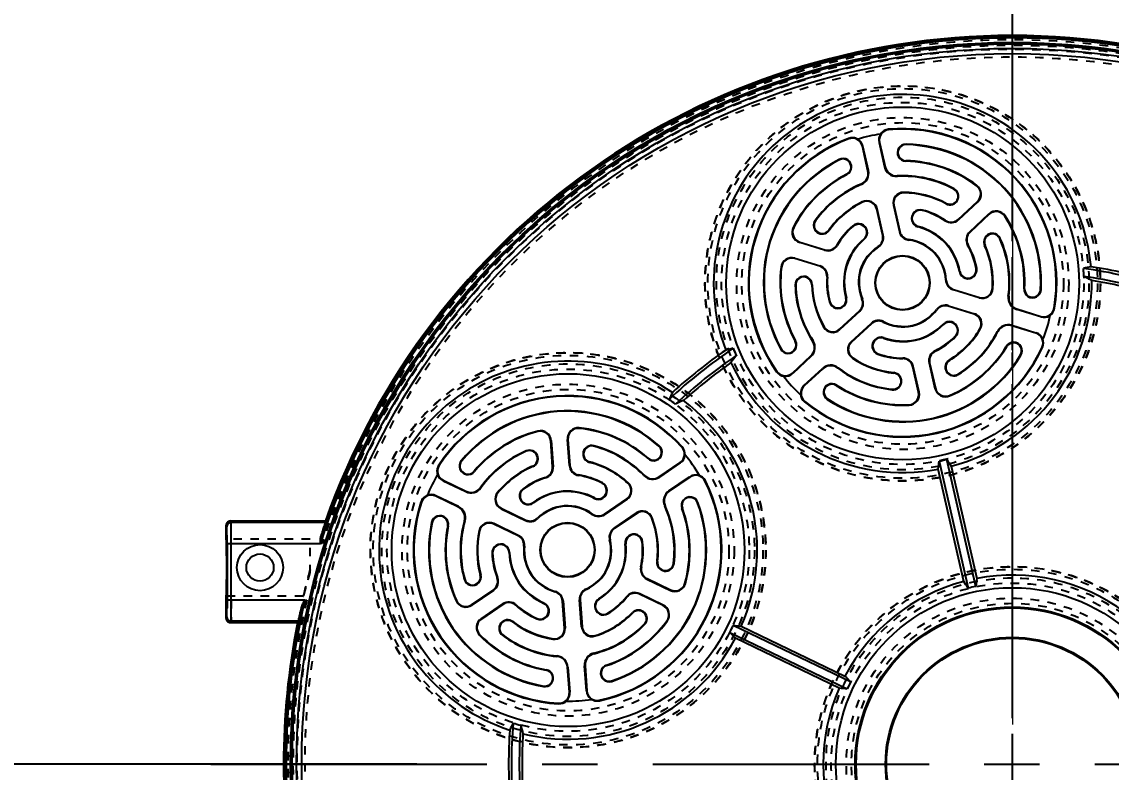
# Model space of a CAD drawing. Header units: millimetres. Extents: x -2414 to 10498, y -2238 to 649.
# Drawn here: x -308.6 to -99.7, y -953.2 to -809.3 of the extents above; entities that cross this region are included whole.
import ezdxf

# ---------------------------------------------------------------- set-up
doc = ezdxf.new("R2010")
doc.units = ezdxf.units.MM
doc.header["$LTSCALE"] = 16.335
doc.header["$PDMODE"] = 3
doc.header["$PDSIZE"] = 0.3125
doc.linetypes.add('CENTER', pattern=[0.6, 0.375, -0.075, 0.075, -0.075])
doc.linetypes.add('HIDDEN', pattern=[0.2, 0.1, -0.1])
doc.layers.get('0').update_dxf_attribs({"linetype": 'CONTINUOUS'})
doc.layers.get('Defpoints').update_dxf_attribs({"linetype": 'CONTINUOUS'})
doc.layers.add('DEFAULT_2', color=8, linetype='HIDDEN')
doc.layers.add('moldbase', color=7, linetype='CONTINUOUS', lineweight=20)
doc.styles.get("Standard").update_dxf_attribs({"font": 'txt', "width": 0.8})
doc.dimstyles.new('01', dxfattribs={"dimtxt": 5, "dimasz": 5, "dimexe": 0, "dimexo": 0, "dimgap": 0, "dimtad": 0, "dimzin": 0, "dimdsep": 46, "dimtxsty": 'Standard', "dimcen": 0, "dimclrd": 4, "dimclre": 4, "dimclrt": 6, "dimazin": 0, "dimtfac": 1, "dimtofl": 0, "dimtmove": 0, "dimatfit": 3, "dimfxl": 0, "dimtolj": 1, "dimtzin": 0, "dimarcsym": 0})

# ---------------------------------------------------------------- blocks, each defined once
blk = doc.blocks.new('*D91')
at = {"color": 4, "linetype": 'ByBlock', "lineweight": -2, "transparency": 16777216}
for p, q in [((-263.64, -756.63), (-347.32, -756.63)), ((-347.32, -761.63), (-347.32, -848.79)), ((-347.32, -1181.63), (-347.32, -866.79)), ((-263.64, -1186.63), (-347.32, -1186.63))]:
    blk.add_line(p, q, dxfattribs=at)
at = {"color": 4, "linetype": 'ByBlock', "transparency": 16777216}
for points in [[(-348.15, -761.63), (-346.49, -761.63), (-347.32, -756.63)], [(-348.15, -1181.63), (-346.49, -1181.63), (-347.32, -1186.63)]]:
    blk.add_solid(points, dxfattribs=at)
at = {"layer": 'Defpoints', "color": 0, "linetype": 'ByBlock', "transparency": 16777216}
for p in [(-263.64, -756.63), (-347.32, -1186.63), (-263.64, -1186.63)]:
    blk.add_point(p, dxfattribs=at)
at = {"color": 6, "linetype": 'ByBlock', "transparency": 16777216, "insert": (-347.32, -857.79), "char_height": 5, "attachment_point": 5, "rotation": 90}
blk.add_mtext('\\A1;430.00', dxfattribs=at)
blk = doc.blocks.new('*D180')
at = {"color": 4, "linetype": 'ByBlock', "lineweight": -2, "transparency": 16777216}
for p, q in [((-324.54, -946.63), (-324.54, -941.63)), ((-232.81, -951.63), (-324.54, -951.63)), ((-264.48, -971.63), (-324.54, -971.63)), ((-324.54, -976.63), (-324.54, -981.63))]:
    blk.add_line(p, q, dxfattribs=at)
at = {"color": 4, "linetype": 'ByBlock', "transparency": 16777216}
for points in [[(-325.38, -946.63), (-323.71, -946.63), (-324.54, -951.63)], [(-325.38, -976.63), (-323.71, -976.63), (-324.54, -971.63)]]:
    blk.add_solid(points, dxfattribs=at)
at = {"layer": 'Defpoints', "color": 0, "linetype": 'ByBlock', "transparency": 16777216}
for p in [(-232.81, -951.63), (-324.54, -971.63), (-264.48, -971.63)]:
    blk.add_point(p, dxfattribs=at)
at = {"color": 6, "linetype": 'ByBlock', "transparency": 16777216, "insert": (-324.54, -961.68), "char_height": 5, "attachment_point": 5, "rotation": 90}
blk.add_mtext('\\A1;20.00', dxfattribs=at)

msp = doc.modelspace()

# ---------------------------------------------------------------- linework, layer by layer
at = {"color": 1, "linetype": 'CENTER', "ltscale": 2.487909}
msp.add_line((-118.638, -1186.63), (-118.638, -756.63), dxfattribs=at)
at = {"color": 1, "linetype": 'CENTER', "ltscale": 8.648595}
for p, q in [((-118.638, -1105.349), (-118.638, -797.91)), ((-272.358, -951.63), (35.081, -951.63))]:
    msp.add_line(p, q, dxfattribs=at)
at = {"color": 7, "linetype": 'Continuous'}
for p, q in [((-142.38, -829.882), (-142.371, -829.974)), ((-150.042, -831.63), (-150.01, -831.716)), ((-147.395, -833.126), (-147.308, -833.106)), ((-146.323, -837.827), (-147.395, -833.126)), ((-146.236, -837.808), (-147.308, -833.106)), ((-144.203, -832.398), (-144.116, -832.378)), ((-144.203, -832.398), (-143.131, -837.099)), ((-144.116, -832.378), (-143.044, -837.079)), ((-139.017, -832.823), (-139.015, -832.734)), ((-151.797, -835.739), (-151.838, -835.659)), ((-143.044, -837.079), (-143.131, -837.099)), ((-139.087, -835.905), (-139.089, -835.995)), ((-150.397, -838.485), (-150.356, -838.565)), ((-146.236, -837.808), (-146.323, -837.827)), ((-140.735, -838.907), (-140.74, -838.818)), ((-147.611, -840.475), (-147.645, -840.393)), ((-129.839, -841.353), (-129.796, -841.274)), ((-125.431, -840.655), (-125.485, -840.726)), ((-120.191, -841.234), (-120.125, -841.173)), ((-147.407, -843.788), (-147.368, -843.868)), ((-139.482, -841.98), (-139.482, -842.07)), ((-129.004, -847.149), (-125.332, -843.743)), ((-125.271, -843.809), (-128.943, -847.215)), ((-125.332, -843.743), (-125.271, -843.809)), ((-144.649, -845.164), (-144.562, -845.144)), ((-143.493, -850.234), (-144.649, -845.164)), ((-143.406, -850.214), (-144.562, -845.144)), ((-141.457, -844.436), (-141.37, -844.416)), ((-141.457, -844.436), (-140.301, -849.506)), ((-141.37, -844.416), (-140.214, -849.486)), ((-135.885, -845.443), (-135.862, -845.357)), ((-131.314, -844.082), (-131.356, -844.161)), ((-156.368, -847.405), (-156.441, -847.352)), ((-131.535, -847.418), (-131.485, -847.344)), ((-128.943, -847.215), (-129.004, -847.149)), ((-126.812, -849.513), (-123.14, -846.107)), ((-123.079, -846.172), (-126.751, -849.578)), ((-123.14, -846.107), (-123.079, -846.172)), ((-120.007, -846.503), (-120.082, -846.551)), ((-160.643, -848.687), (-160.563, -848.728)), ((-153.856, -849.224), (-153.783, -849.277)), ((-149.147, -848.468), (-149.205, -848.4)), ((-143.406, -850.214), (-143.493, -850.234)), ((-140.214, -849.486), (-140.301, -849.506)), ((-136.703, -848.509), (-136.726, -848.595)), ((-126.751, -849.578), (-126.812, -849.513)), ((-165.113, -851.481), (-165.199, -851.455)), ((-159.419, -851.598), (-159.393, -851.513)), ((-154.633, -853.075), (-159.419, -851.598)), ((-159.393, -851.513), (-154.607, -852.99)), ((-152.21, -852.134), (-152.287, -852.089)), ((-147.08, -850.876), (-147.022, -850.944)), ((-144.299, -852.424), (-144.348, -852.349)), ((-138.538, -851.11), (-138.526, -851.021)), ((-131.414, -851.646), (-131.481, -851.706)), ((-127.208, -852.082), (-127.13, -852.038)), ((-123.865, -852.112), (-123.947, -852.148)), ((-121.033, -850.845), (-120.951, -850.809)), ((-154.607, -852.99), (-154.633, -853.075)), ((-133.551, -853.627), (-133.485, -853.566)), ((-162.995, -856.309), (-162.906, -856.32)), ((-160.37, -854.679), (-160.343, -854.593)), ((-155.584, -856.156), (-160.37, -854.679)), ((-160.343, -854.593), (-155.558, -856.07)), ((-155.558, -856.07), (-155.584, -856.156)), ((-150.485, -855.995), (-150.4, -856.022)), ((-154.086, -858.213), (-154.175, -858.207)), ((-147.7, -856.855), (-147.786, -856.828)), ((-128.683, -857.154), (-128.771, -857.17)), ((-125.565, -856.568), (-125.477, -856.551)), ((-160.186, -859.777), (-160.276, -859.779)), ((-157.085, -859.689), (-156.996, -859.687)), ((-131.415, -858.789), (-131.325, -858.784)), ((-129.948, -860.667), (-129.921, -860.581)), ((-124.979, -862.2), (-129.948, -860.667)), ((-129.921, -860.581), (-124.953, -862.115)), ((-122.382, -860.414), (-122.471, -860.408)), ((-116.294, -860.477), (-116.384, -860.472)), ((-113.216, -860.637), (-113.126, -860.642)), ((-150.557, -862.143), (-150.471, -862.12)), ((-147.387, -862.432), (-147.47, -862.466)), ((-124.953, -862.115), (-124.979, -862.2)), ((-119.411, -861.895), (-119.322, -861.906)), ((-153.621, -862.968), (-153.708, -862.991)), ((-151.768, -868.231), (-147.955, -864.695)), ((-147.895, -864.761), (-151.707, -868.297)), ((-147.955, -864.695), (-147.895, -864.761)), ((-133.157, -864.435), (-133.086, -864.489)), ((-130.913, -863.795), (-130.887, -863.71)), ((-125.944, -865.329), (-130.913, -863.795)), ((-130.887, -863.71), (-125.918, -865.243)), ((-117.788, -864.419), (-117.762, -864.334)), ((-113.181, -865.841), (-117.788, -864.419)), ((-117.762, -864.334), (-113.154, -865.756)), ((-110.536, -864.211), (-110.626, -864.196)), ((-143.369, -866.764), (-143.409, -866.844)), ((-125.918, -865.243), (-125.944, -865.329)), ((-113.154, -865.756), (-113.181, -865.841)), ((-154.822, -867.814), (-154.744, -867.77)), ((-151.707, -868.297), (-151.768, -868.231)), ((-149.541, -870.632), (-145.729, -867.095)), ((-145.668, -867.161), (-149.48, -870.697)), ((-145.729, -867.095), (-145.668, -867.161)), ((-137.831, -867.495), (-137.811, -867.582)), ((-131.822, -867.324), (-131.885, -867.261)), ((-124.779, -868.182), (-124.856, -868.137)), ((-121.491, -868.633), (-121.411, -868.674)), ((-118.754, -867.548), (-118.727, -867.462)), ((-114.146, -868.969), (-118.754, -867.548)), ((-118.727, -867.462), (-114.12, -868.884)), ((-114.12, -868.884), (-114.146, -868.969)), ((-160.28, -870.51), (-160.201, -870.467)), ((-156.856, -870.436), (-156.931, -870.485)), ((-149.48, -870.697), (-149.541, -870.632)), ((-143.319, -869.947), (-143.289, -869.862)), ((-137.183, -870.336), (-137.202, -870.248)), ((-129.576, -869.566), (-129.513, -869.629)), ((-162.984, -871.99), (-163.063, -872.033)), ((-144.37, -872.94), (-144.4, -873.025)), ((-133.462, -872.345), (-133.422, -872.426)), ((-119.715, -871.561), (-119.791, -871.514)), ((-117.081, -873.163), (-117.005, -873.21)), ((-112.854, -871.721), (-112.936, -871.682)), ((-160.82, -876.629), (-157.285, -873.349)), ((-157.224, -873.415), (-160.759, -876.694)), ((-157.285, -873.349), (-157.224, -873.415)), ((-149.293, -873.774), (-149.243, -873.7)), ((-139.664, -873.76), (-139.664, -873.85)), ((-134.582, -874.691), (-134.494, -874.671)), ((-134.582, -874.691), (-133.468, -879.574)), ((-134.494, -874.671), (-133.38, -879.554)), ((-130.683, -874.205), (-130.73, -874.128)), ((-163.849, -876.373), (-163.774, -876.32)), ((-160.759, -876.694), (-160.82, -876.629)), ((-158.594, -879.029), (-155.058, -875.75)), ((-154.997, -875.815), (-158.533, -879.095)), ((-155.058, -875.75), (-154.997, -875.815)), ((-152.06, -875.606), (-152.115, -875.678)), ((-141.361, -876.64), (-141.352, -876.551)), ((-137.725, -875.408), (-137.637, -875.388)), ((-136.611, -880.291), (-137.725, -875.408)), ((-136.523, -880.271), (-137.637, -875.388)), ((-129.057, -876.847), (-129.01, -876.923)), ((-158.533, -879.095), (-158.594, -879.029)), ((-152.391, -879.015), (-152.342, -878.94)), ((-154.069, -881.6), (-154.118, -881.676)), ((-141.68, -879.726), (-141.69, -879.815)), ((-136.523, -880.271), (-136.611, -880.291)), ((-133.38, -879.554), (-133.468, -879.574)), ((-130.656, -881.013), (-130.691, -880.93)), ((-158.504, -882.134), (-158.446, -882.064)), ((-138.433, -882.787), (-138.437, -882.697)), ((-205.919, -884.015), (-205.926, -883.926)), ((-133.778, -885.262), (-133.758, -885.349)), ((-209.639, -887.751), (-209.616, -887.838)), ((-201.685, -887.156), (-201.694, -887.245)), ((-207.162, -889.599), (-207.073, -889.592)), ((-206.789, -894.594), (-207.162, -889.599)), ((-207.073, -889.592), (-206.699, -894.587)), ((-203.948, -889.358), (-203.858, -889.352)), ((-203.574, -894.353), (-203.948, -889.358)), ((-203.858, -889.352), (-203.485, -894.346)), ((-211.841, -891.632), (-211.876, -891.55)), ((-198.929, -890.666), (-198.907, -890.579)), ((-186.4, -890.659), (-186.34, -890.592)), ((-181.935, -890.792), (-182.003, -890.853)), ((-224.232, -893.49), (-224.301, -893.433)), ((-199.705, -893.67), (-199.727, -893.757)), ((-188.445, -892.966), (-188.504, -893.033)), ((-186.344, -896.518), (-182.359, -893.802)), ((-182.309, -893.876), (-186.293, -896.592)), ((-182.359, -893.802), (-182.309, -893.876)), ((-132.664, -893.522), (-127.107, -917.886)), ((-125.641, -917.551), (-131.198, -893.188)), ((-228.628, -894.286), (-228.551, -894.337)), ((-221.866, -895.467), (-221.798, -895.524)), ((-210.627, -894.487), (-210.592, -894.57)), ((-206.699, -894.587), (-206.789, -894.594)), ((-203.485, -894.346), (-203.574, -894.353)), ((-201.813, -896.265), (-201.799, -896.177)), ((-189.279, -896.287), (-189.215, -896.224)), ((-127.952, -916.585), (-132.862, -895.061)), ((-130.353, -894.489), (-125.444, -916.013)), ((-227.798, -897.28), (-227.759, -897.2)), ((-227.798, -897.28), (-223.454, -899.373)), ((-227.759, -897.2), (-223.415, -899.292)), ((-208.156, -896.74), (-208.183, -896.654)), ((-197.281, -897.777), (-197.239, -897.698)), ((-192.289, -897.686), (-192.349, -897.752)), ((-186.293, -896.592), (-186.344, -896.518)), ((-184.5, -899.223), (-180.515, -896.507)), ((-180.465, -896.581), (-184.449, -899.297)), ((-180.515, -896.507), (-180.465, -896.581)), ((-177.509, -897.286), (-177.59, -897.327)), ((-229.219, -900.23), (-229.18, -900.149)), ((-224.875, -902.322), (-229.219, -900.23)), ((-224.836, -902.242), (-229.18, -900.149)), ((-223.415, -899.292), (-223.454, -899.373)), ((-220.547, -898.627), (-220.62, -898.575)), ((-217.363, -899.563), (-217.293, -899.619)), ((-212.412, -898.909), (-212.466, -898.837)), ((-204.776, -899.281), (-204.77, -899.371)), ((-184.449, -899.297), (-184.5, -899.223)), ((-232.039, -901.366), (-231.951, -901.395)), ((-224.836, -902.242), (-224.875, -902.322)), ((-210.526, -901.46), (-210.473, -901.532)), ((-204.559, -902.187), (-204.566, -902.098)), ((-198.767, -900.58), (-198.809, -900.66)), ((-196.859, -903.685), (-192.562, -900.756)), ((-192.512, -900.83), (-196.808, -903.759)), ((-192.562, -900.756), (-192.512, -900.83)), ((-185.307, -902.114), (-185.226, -902.077)), ((-179.016, -901.491), (-178.932, -901.46)), ((-216.674, -902.639), (-216.635, -902.558)), ((-216.674, -902.639), (-211.989, -904.895)), ((-216.635, -902.558), (-211.95, -904.815)), ((-209.636, -904.517), (-209.699, -904.452)), ((-199.191, -903.735), (-199.14, -903.662)), ((-196.808, -903.759), (-196.859, -903.685)), ((-195.015, -906.39), (-190.718, -903.462)), ((-190.668, -903.536), (-194.964, -906.464)), ((-190.718, -903.462), (-190.668, -903.536)), ((-187.71, -904.403), (-187.793, -904.435)), ((-181.911, -902.551), (-181.995, -902.582)), ((-269.282, -906.121), (-269.388, -905.803)), ((-269.388, -908.465), (-269.388, -905.803)), ((-268.585, -904.998), (-250.374, -904.998)), ((-268.585, -904.998), (-268.478, -905.318)), ((-250.374, -905.318), (-268.478, -905.318)), ((-250.374, -904.998), (-250.374, -905.318)), ((-229.921, -905.3), (-230.009, -905.282)), ((-226.901, -905.918), (-226.813, -905.936)), ((-223.607, -904.98), (-223.693, -904.956)), ((-218.095, -905.588), (-218.056, -905.508)), ((-213.41, -907.845), (-218.095, -905.588)), ((-213.371, -907.764), (-218.056, -905.508)), ((-211.95, -904.815), (-211.989, -904.895)), ((-194.964, -906.464), (-195.015, -906.39)), ((-220.891, -906.887), (-220.803, -906.906)), ((-213.371, -907.764), (-213.41, -907.845)), ((-195.863, -908.618), (-195.777, -908.596)), ((-269.229, -909.332), (-269.229, -920.16)), ((-269.229, -909.333), (-251.336, -909.333)), ((-268.425, -920.16), (-268.425, -909.333)), ((-212.201, -909.84), (-212.29, -909.832)), ((-192.772, -909.375), (-192.861, -909.385)), ((-189.619, -909.017), (-189.53, -909.007)), ((-218.316, -911.165), (-218.405, -911.168)), ((-215.145, -911.05), (-215.055, -911.047)), ((-186.682, -912.775), (-186.771, -912.764)), ((-196.385, -914.179), (-196.304, -914.218)), ((-189.868, -913.788), (-189.781, -913.807)), ((-183.603, -913.151), (-183.514, -913.161)), ((-223.65, -916.148), (-223.736, -916.172)), ((-220.661, -915.318), (-220.574, -915.294)), ((-217.359, -915.845), (-217.443, -915.877)), ((-213.265, -916.903), (-213.191, -916.854)), ((-210.857, -915.262), (-210.931, -915.313)), ((-193.76, -915.444), (-193.84, -915.405)), ((-188.732, -916.126), (-188.694, -916.045)), ((-188.732, -916.126), (-184.22, -918.3)), ((-188.694, -916.045), (-184.181, -918.219)), ((-181.343, -916.998), (-181.429, -916.974)), ((-222.323, -921.073), (-218.185, -918.253)), ((-218.135, -918.326), (-222.273, -921.147)), ((-218.185, -918.253), (-218.135, -918.326)), ((-206.301, -918.495), (-206.326, -918.581)), ((-200.409, -918.054), (-200.372, -918.135)), ((-190.131, -919.03), (-190.093, -918.95)), ((-185.619, -921.204), (-190.131, -919.03)), ((-185.58, -921.123), (-190.093, -918.95)), ((-184.181, -918.219), (-184.22, -918.3)), ((-269.388, -923.69), (-269.388, -919.419)), ((-254.312, -920.16), (-269.229, -920.16)), ((-225.312, -920.289), (-225.23, -920.252)), ((-222.273, -921.147), (-222.323, -921.073)), ((-220.508, -923.737), (-216.369, -920.916)), ((-216.319, -920.99), (-220.457, -923.811)), ((-216.369, -920.916), (-216.319, -920.99)), ((-213.776, -921.102), (-213.837, -921.168)), ((-208.503, -920.793), (-208.468, -920.711)), ((-204.886, -920.35), (-204.797, -920.343)), ((-204.498, -925.535), (-204.886, -920.35)), ((-204.797, -920.343), (-204.409, -925.529)), ((-201.621, -920.106), (-201.532, -920.099)), ((-201.233, -925.291), (-201.621, -920.106)), ((-201.532, -920.099), (-201.144, -925.284)), ((-197.889, -919.999), (-197.937, -919.923)), ((-192.629, -919.519), (-192.559, -919.575)), ((-185.58, -921.123), (-185.619, -921.204)), ((-269.388, -923.69), (-269.282, -923.371)), ((-196.204, -922.687), (-196.157, -922.763)), ((-191.435, -922.642), (-191.499, -922.579)), ((-179.967, -922.088), (-179.886, -922.126)), ((-268.478, -924.174), (-268.585, -924.495)), ((-268.585, -924.495), (-255.724, -924.495)), ((-268.478, -924.174), (-255.551, -924.174)), ((-220.457, -923.811), (-220.508, -923.737)), ((-214.492, -924.367), (-214.438, -924.296)), ((-209.769, -923.703), (-209.805, -923.785)), ((-201.144, -925.284), (-201.233, -925.291)), ((-189.222, -924.815), (-189.158, -924.878)), ((-184.804, -924.184), (-184.877, -924.132)), ((-149.648, -935.858), (-172.162, -925.013)), ((-170.618, -925.163), (-150.728, -934.744)), ((-225.915, -925.526), (-225.989, -925.577)), ((-220.82, -926.88), (-220.756, -926.817)), ((-216.357, -926.846), (-216.411, -926.918)), ((-204.409, -925.529), (-204.498, -925.535)), ((-198.622, -927.056), (-198.649, -926.971)), ((-172.814, -926.368), (-150.301, -937.212)), ((-151.844, -937.062), (-171.734, -927.481)), ((-206.728, -927.663), (-206.714, -927.575)), ((-205.947, -930.889), (-205.955, -930.978)), ((-198.914, -930.362), (-198.893, -930.449)), ((-208.024, -933.611), (-208.008, -933.523)), ((-203.936, -933.04), (-203.847, -933.033)), ((-203.577, -937.848), (-203.936, -933.04)), ((-203.847, -933.033), (-203.487, -937.842)), ((-200.672, -932.795), (-200.582, -932.789)), ((-200.312, -937.604), (-200.672, -932.795)), ((-200.582, -932.789), (-200.222, -937.597)), ((-196.456, -932.746), (-196.484, -932.661)), ((-195.481, -935.67), (-195.452, -935.755)), ((-208.553, -936.648), (-208.568, -936.736)), ((-203.487, -937.842), (-203.577, -937.848)), ((-200.222, -937.597), (-200.312, -937.604)), ((-205.665, -940.057), (-205.66, -939.966)), ((-197.828, -939.47), (-197.847, -939.381))]:
    msp.add_line(p, q, dxfattribs=at)
for centre, radius in [((-118.638, -951.63), 138.414), ((-118.638, -951.63), 138.114), ((-118.638, -951.63), 137.266), ((-118.638, -951.63), 136.266), ((-139.667, -859.444), 33.834), ((-139.694, -859.325), 5.242), ((-139.694, -859.325), 5.152), ((-203.824, -910.596), 33.834), ((-203.934, -910.543), 5.242), ((-203.934, -910.543), 5.152), ((-262.906, -913.942), 4.422), ((-262.906, -913.942), 2.613), ((-118.638, -951.63), 33.834), ((-118.638, -951.63), 30.147), ((-118.638, -951.63), 29.952), ((-118.638, -951.63), 24.318), ((-118.638, -951.63), 24.139)]:
    msp.add_circle(centre, radius, dxfattribs=at)
for centre, radius, start, end in [((-118.638, -951.63), 139.276, 17.67954, 162.32046), ((-118.638, -951.63), 139.577, 18.29371, 161.70629), ((-118.638, -951.63), 139.745, 19.49307, 160.50693), ((-139.667, -859.444), 36.261, 5.09344, 200.60656), ((-139.667, -859.444), 28.96, 98.42528, 107.27472), ((-142.192, -831.939), 2.063, 146.38313, 192.85), ((-142.192, -831.939), 1.973, 95.21208, 192.85), ((-139.694, -859.325), 29.565, 350.48792, 95.21125), ((-139.694, -859.325), 29.473, 350.48792, 95.21208), ((-139.694, -859.325), 29.565, 110.48873, 215.21208), ((-139.694, -859.325), 29.473, 110.48792, 215.21208), ((-149.319, -833.565), 1.973, 12.85, 110.48792), ((-149.319, -833.565), 2.063, 12.85, 59.31687), ((-139.052, -834.364), 1.631, 88.68734, 268.68735), ((-139.052, -834.364), 1.541, 88.68734, 268.68735), ((-139.627, -859.465), 26.649, 43.16777, 88.68734), ((-139.627, -859.465), 26.738, 43.1667, 88.68734), ((-151.097, -837.112), 1.631, 297.01265, 117.01266), ((-151.097, -837.112), 1.541, 297.01265, 117.01266), ((-139.694, -859.48), 26.738, 117.01266, 162.53329), ((-139.694, -859.48), 26.649, 117.01266, 162.53223), ((-140.86, -836.581), 2.329, 192.85, 273.0846), ((-140.86, -836.581), 2.239, 192.85, 273.0846), ((-139.627, -859.465), 23.476, 52.95803, 88.68735), ((-139.627, -859.465), 23.566, 52.95803, 88.68735), ((-139.694, -859.48), 23.566, 117.01265, 152.74197), ((-139.694, -859.48), 23.476, 117.01265, 152.74197), ((-148.506, -838.326), 2.239, 292.6154, 12.85), ((-148.506, -838.326), 2.329, 292.6154, 12.85), ((-139.627, -859.465), 20.678, 61.61122, 93.0846), ((-139.627, -859.465), 20.588, 61.61122, 93.0846), ((-139.694, -859.48), 20.678, 112.6154, 144.08878), ((-139.694, -859.48), 20.588, 112.6154, 144.08878), ((-130.576, -842.718), 1.641, 241.61122, 61.61122), ((-130.576, -842.718), 1.551, 241.61122, 61.61122), ((-126.672, -842.299), 1.97, 312.85001, 52.95803), ((-126.672, -842.299), 2.06, 312.85001, 52.95803), ((-139.828, -859.248), 26.649, 357.01266, 42.53223), ((-139.828, -859.248), 26.738, 357.01266, 42.53329), ((-139.694, -859.48), 17.486, 116.17723, 144.08878), ((-139.694, -859.48), 17.396, 116.17723, 144.08878), ((-146.521, -845.591), 2.009, 12.85, 116.17723), ((-146.521, -845.591), 1.92, 12.85, 116.17723), ((-139.498, -843.989), 2.009, 89.52277, 192.85), ((-139.498, -843.989), 1.92, 89.52277, 192.85), ((-139.627, -859.465), 17.486, 61.61122, 89.52277), ((-139.627, -859.465), 17.396, 61.61122, 89.52277), ((-136.294, -846.976), 1.676, 75.05538, 255.05539), ((-136.294, -846.976), 1.586, 75.05538, 255.05539), ((-139.627, -859.465), 14.513, 56.10908, 75.05538), ((-139.627, -859.465), 14.602, 56.10908, 75.05538), ((-121.739, -847.617), 2.06, 32.74197, 132.84999), ((-121.739, -847.617), 1.97, 32.74197, 132.84999), ((-155.112, -848.315), 1.641, 144.08878, 324.08878), ((-155.112, -848.315), 1.551, 144.08878, 324.08878), ((-148.113, -849.672), 1.676, 310.64461, 130.64462), ((-148.113, -849.672), 1.586, 310.64461, 130.64462), ((-130.367, -845.68), 2.094, 236.10908, 312.85001), ((-130.367, -845.68), 2.004, 236.10908, 312.85001), ((-139.828, -859.248), 23.476, 357.01265, 32.74197), ((-139.828, -859.248), 23.566, 357.01265, 32.74197), ((-158.812, -849.63), 2.06, 152.74197, 252.84999), ((-158.812, -849.63), 1.97, 152.74197, 252.84999), ((-139.694, -859.48), 14.602, 130.64462, 149.59092), ((-139.694, -859.48), 14.513, 130.64462, 149.59092), ((-145.438, -850.678), 1.995, 303.12843, 12.85), ((-145.438, -850.678), 2.085, 303.12843, 12.85), ((-138.268, -849.042), 2.085, 192.85, 262.57157), ((-138.268, -849.042), 1.995, 192.85, 262.57157), ((-139.627, -859.465), 11.25, 43.60269, 75.05539), ((-139.627, -859.465), 11.34, 43.59675, 75.05539), ((-125.387, -851.048), 2.094, 132.84999, 209.59092), ((-125.387, -851.048), 2.004, 132.84999, 209.59092), ((-122.449, -851.478), 1.641, 24.08878, 204.08841), ((-122.449, -851.478), 1.551, 24.08878, 204.08878), ((-139.607, -859.198), 26.738, 163.1667, 208.68734), ((-139.607, -859.198), 26.649, 163.16777, 208.68734), ((-154.016, -851.074), 2.094, 252.84999, 329.59092), ((-154.016, -851.074), 2.004, 252.84999, 329.59092), ((-139.694, -859.48), 11.34, 130.64461, 162.10325), ((-139.694, -859.48), 11.25, 130.64461, 162.09731), ((-139.694, -859.48), 8.516, 123.12843, 161.85557), ((-139.627, -859.465), 8.426, 43.855, 82.57157), ((-139.627, -859.465), 8.516, 43.84443, 82.57157), ((-139.828, -859.248), 11.25, 10.64461, 42.09731), ((-139.828, -859.248), 11.34, 10.64461, 42.10325), ((-139.828, -859.248), 14.513, 10.64462, 29.59092), ((-139.828, -859.248), 14.602, 10.64462, 29.59092), ((-139.828, -859.248), 17.396, 356.17723, 24.08881), ((-139.828, -859.248), 17.486, 356.17723, 24.08878), ((-139.828, -859.248), 20.588, 352.6154, 24.08878), ((-139.828, -859.248), 20.678, 352.6154, 24.08878), ((-139.694, -859.48), 8.426, 123.12843, 161.845), ((-139.828, -859.248), 8.426, 3.12843, 41.845), ((-139.828, -859.248), 8.516, 3.12843, 41.85557), ((-139.607, -859.198), 23.566, 172.95803, 208.68735), ((-139.607, -859.198), 23.476, 172.95803, 208.68735), ((-160.951, -856.561), 2.06, 72.85001, 172.95803), ((-160.951, -856.561), 1.97, 72.85001, 172.95803), ((-156.175, -858.071), 2.004, 356.10908, 72.85001), ((-156.175, -858.071), 2.094, 356.10908, 72.85001), ((-139.607, -859.198), 11.34, 163.59675, 195.05539), ((-139.607, -859.198), 11.25, 163.60269, 195.05539), ((-80.218, -964.522), 110.782, 102.15782, 102.92525), ((-118.638, -951.63), 96.59, 73.25743, 81.01257), ((-158.636, -859.733), 1.641, 1.61122, 181.61122), ((-158.636, -859.733), 1.551, 1.61122, 181.61122), ((-139.607, -859.198), 14.602, 176.10908, 195.05538), ((-139.607, -859.198), 14.513, 176.10908, 195.05538), ((-139.607, -859.198), 8.516, 163.84443, 202.57157), ((-139.607, -859.198), 8.426, 163.855, 202.57157), ((-127.124, -856.861), 1.676, 190.64461, 10.64462), ((-127.124, -856.861), 1.586, 190.64461, 10.64462), ((-118.638, -951.63), 96.056, 72.43408, 81.83592), ((-139.667, -859.444), 34.79, 2.24718, 4.77667), ((-118.638, -951.63), 94.552, 72.62242, 81.64758), ((-147.476, -942.111), 94.2, 62.10931, 63.13177), ((-139.607, -859.198), 20.678, 181.61122, 213.0846), ((-139.607, -859.198), 20.588, 181.61122, 213.0846), ((-139.607, -859.198), 17.486, 181.61122, 209.52277), ((-139.607, -859.198), 17.396, 181.61122, 209.52277), ((-129.333, -858.675), 2.085, 183.12843, 252.85), ((-129.333, -858.675), 1.995, 183.12843, 252.85), ((-139.667, -859.444), 36.261, 284.88299, 0.93401), ((-124.386, -860.28), 2.009, 252.85, 356.17723), ((-124.386, -860.28), 1.92, 252.85, 356.17723), ((-114.755, -860.557), 1.631, 177.01265, 357.01266), ((-114.755, -860.557), 1.541, 177.01265, 357.01266), ((-118.638, -951.63), 94.018, 73.59092, 80.67908), ((-152.089, -862.555), 1.676, 195.05538, 15.05539), ((-152.089, -862.555), 1.586, 195.05538, 15.05539), ((-149.312, -863.232), 1.995, 312.85, 22.57157), ((-149.312, -863.232), 2.085, 312.85, 22.57157), ((-117.101, -862.194), 2.329, 172.6154, 252.85), ((-117.101, -862.194), 2.239, 172.6154, 252.85), ((-139.848, -859.313), 8.426, 283.855, 322.57157), ((-139.848, -859.313), 8.516, 283.84443, 322.57157), ((-131.501, -865.702), 2.085, 72.85, 142.57157), ((-131.501, -865.702), 1.995, 72.85, 142.57157), ((-112.57, -863.869), 2.062, 252.85, 350.44513), ((-112.572, -863.87), 1.973, 252.85, 350.48792), ((-144.311, -868.624), 2.085, 63.12843, 132.85), ((-144.311, -868.624), 1.995, 63.12843, 132.85), ((-139.56, -859.248), 8.516, 243.12843, 281.85557), ((-139.56, -859.248), 8.426, 243.12843, 281.845), ((-130.699, -868.445), 1.676, 315.05538, 135.05539), ((-130.699, -868.445), 1.586, 315.05538, 135.05539), ((-126.51, -867.163), 1.92, 329.52277, 72.85), ((-126.51, -867.163), 2.009, 329.52277, 72.85), ((-139.667, -859.444), 28.96, 338.21783, 347.85851), ((-153.073, -866.824), 2.009, 209.52277, 312.85), ((-153.073, -866.824), 1.92, 209.52277, 312.85), ((-139.848, -859.313), 11.25, 283.60269, 315.05539), ((-139.848, -859.313), 11.34, 283.59675, 315.05539), ((-139.848, -859.313), 17.396, 301.61122, 329.52277), ((-139.848, -859.313), 17.486, 301.61122, 329.52277), ((-139.848, -859.313), 20.588, 301.61122, 333.0846), ((-139.848, -859.313), 20.678, 301.61122, 333.0846), ((-119.414, -869.687), 2.329, 72.85, 153.0846), ((-119.414, -869.687), 2.239, 72.85, 153.0846), ((-114.728, -870.855), 1.973, 335.21208, 72.85), ((-114.724, -870.858), 2.06, 335.23653, 72.85), ((-161.632, -871.25), 1.631, 208.68734, 28.68735), ((-161.632, -871.25), 1.541, 208.68734, 28.68735), ((-158.808, -871.708), 2.239, 312.85, 33.0846), ((-158.808, -871.708), 2.329, 312.85, 33.0846), ((-148.175, -872.105), 2.009, 132.85, 236.17723), ((-148.175, -872.105), 1.92, 132.85, 236.17723), ((-143.844, -871.444), 1.676, 70.64461, 250.64462), ((-143.844, -871.444), 1.586, 70.64461, 250.64462), ((-139.56, -859.248), 11.34, 250.64461, 282.10325), ((-139.56, -859.248), 11.25, 250.64461, 282.09731), ((-139.848, -859.313), 14.513, 296.10908, 315.05538), ((-139.848, -859.313), 14.602, 296.10908, 315.05538), ((-118.398, -872.362), 1.631, 328.68734, 148.68735), ((-118.398, -872.362), 1.541, 328.68734, 148.68735), ((-118.638, -951.63), 96.056, 123.86408, 133.26592), ((-118.638, -951.63), 96.59, 124.68743, 132.44257), ((-147.667, -979.908), 110.782, 102.77475, 103.54218), ((-139.667, -859.444), 34.79, 200.92333, 203.45282), ((-139.694, -859.325), 29.564, 230.48792, 335.21208), ((-139.694, -859.325), 29.473, 230.48792, 335.21208), ((-139.56, -859.248), 14.602, 250.64462, 269.59092), ((-139.56, -859.248), 14.513, 250.64462, 269.59092), ((-132.54, -874.226), 2.094, 116.10908, 192.84996), ((-132.54, -874.226), 2.004, 116.10908, 192.84996), ((-139.848, -859.313), 26.649, 283.16777, 328.68734), ((-139.848, -859.313), 26.738, 283.1667, 328.68734), ((-139.848, -859.313), 23.476, 292.95803, 328.68735), ((-139.848, -859.313), 23.566, 292.95803, 328.68735), ((-203.824, -910.596), 36.261, 56.52344, 252.03656), ((-118.638, -951.63), 94.552, 124.05242, 133.07758), ((-118.638, -951.63), 94.018, 125.02092, 132.10908), ((-96.781, -930.547), 94.2, 142.56823, 143.59069), ((-139.667, -859.444), 36.261, 204.76599, 280.81701), ((-153.474, -877.457), 2.329, 52.6154, 132.85), ((-153.474, -877.457), 2.239, 52.6154, 132.85), ((-139.56, -859.248), 17.486, 236.17723, 264.08878), ((-139.56, -859.248), 17.396, 236.17723, 264.08878), ((-139.679, -875.854), 2.094, 12.85005, 89.59092), ((-139.679, -875.854), 2.004, 12.85005, 89.59092), ((-129.87, -875.526), 1.641, 121.61122, 301.61122), ((-129.87, -875.526), 1.551, 121.61122, 301.61122), ((-162.165, -875.182), 2.062, 215.25487, 312.85), ((-162.162, -875.182), 1.973, 215.21208, 312.85), ((-139.667, -859.444), 28.96, 217.84149, 227.48217), ((-139.56, -859.248), 20.678, 232.6154, 264.08878), ((-139.56, -859.248), 20.588, 232.6154, 264.08878), ((-141.521, -878.183), 1.641, 264.08878, 84.08878), ((-141.521, -878.183), 1.551, 264.08878, 84.08878), ((-157.193, -880.545), 2.06, 132.85, 230.46347), ((-157.191, -880.541), 1.973, 132.85, 230.48792), ((-153.23, -880.308), 1.631, 57.01265, 237.01266), ((-153.23, -880.308), 1.541, 57.01265, 237.01266), ((-139.56, -859.248), 23.566, 237.01265, 272.74197), ((-139.56, -859.248), 23.476, 237.01265, 272.74197), ((-203.934, -910.543), 29.565, 41.91792, 146.64125), ((-203.934, -910.543), 29.473, 41.91792, 146.64208), ((-84.604, -929.629), 110.782, 153.58782, 154.35525), ((-139.56, -859.248), 26.649, 237.01266, 282.53223), ((-138.531, -880.729), 1.97, 272.74197, 12.85004), ((-138.531, -880.729), 2.06, 272.74197, 12.85004), ((-131.46, -879.116), 2.06, 192.84996, 292.95803), ((-131.46, -879.116), 1.97, 192.84996, 292.95803), ((-203.824, -910.596), 34.79, 53.67718, 56.20667), ((-144.06, -968.242), 94.2, 113.53931, 114.56177), ((-203.824, -910.596), 36.261, 336.31299, 52.36401), ((-139.56, -859.248), 26.738, 237.01266, 282.53329), ((-203.783, -910.578), 26.738, 94.5967, 140.11734), ((-203.783, -910.578), 26.649, 94.59777, 140.11734), ((-204.078, -910.6), 26.738, 48.44266, 93.96329), ((-204.078, -910.6), 26.649, 48.44266, 93.96223), ((-203.783, -910.578), 23.566, 104.38803, 140.11735), ((-203.783, -910.578), 23.476, 104.38803, 140.11735), ((-209.127, -889.746), 2.06, 4.28001, 104.38803), ((-209.127, -889.746), 1.97, 4.28001, 104.38803), ((-201.894, -889.205), 2.06, 84.17197, 184.27999), ((-201.894, -889.205), 1.97, 84.17197, 184.27999), ((-204.078, -910.6), 23.476, 48.44265, 84.17197), ((-204.078, -910.6), 23.566, 48.44265, 84.17197), ((-203.783, -910.578), 20.678, 113.04122, 144.5146), ((-203.783, -910.578), 20.588, 113.04122, 144.5146), ((-211.234, -893.06), 1.641, 293.04122, 113.04122), ((-211.234, -893.06), 1.551, 293.04122, 113.04122), ((-199.317, -892.168), 1.641, 75.51878, 255.51878), ((-199.317, -892.168), 1.551, 75.51878, 255.51945), ((-204.078, -910.6), 20.588, 44.0454, 75.51878), ((-204.078, -910.6), 20.678, 44.0454, 75.51878), ((-187.422, -891.812), 1.631, 228.44265, 48.44266), ((-187.422, -891.812), 1.541, 228.44265, 48.44266), ((-183.471, -892.171), 1.973, 304.28, 41.91792), ((-183.47, -892.169), 2.062, 304.28, 41.87513), ((-223.049, -894.479), 1.631, 140.11734, 320.11735), ((-223.049, -894.479), 1.541, 140.11734, 320.11735), ((-204.078, -910.6), 17.396, 47.60723, 75.51878), ((-204.078, -910.6), 17.486, 47.60723, 75.51872), ((-203.824, -910.596), 28.96, 29.64783, 39.28851), ((-139.667, -859.444), 34.79, 281.61185, 284.08815), ((-203.824, -910.596), 28.96, 149.85528, 158.70472), ((-226.903, -895.422), 1.973, 146.64208, 244.28), ((-226.903, -895.422), 2.063, 197.81313, 244.28), ((-203.783, -910.578), 17.486, 113.04122, 140.95277), ((-203.783, -910.578), 17.396, 113.04122, 140.95277), ((-208.787, -894.743), 2.004, 287.53908, 4.28001), ((-208.787, -894.743), 2.094, 287.53908, 4.28001), ((-201.486, -894.197), 2.094, 184.27999, 261.02092), ((-201.486, -894.197), 2.004, 184.27999, 261.02092), ((-204.078, -910.6), 14.602, 62.07462, 81.02092), ((-187.605, -894.667), 2.239, 224.0454, 304.28), ((-179.349, -898.211), 2.06, 26.66653, 124.28), ((-203.783, -910.578), 14.602, 107.53908, 126.48538), ((-203.783, -910.578), 14.513, 107.53908, 126.48538), ((-204.078, -910.6), 14.513, 62.07462, 81.02092), ((-198.024, -899.179), 1.676, 242.07461, 62.07462), ((-198.024, -899.179), 1.586, 242.07461, 62.07462), ((-203.934, -910.543), 29.473, 281.91792, 26.64208), ((-203.934, -910.543), 29.564, 281.91792, 26.64208), ((-193.643, -899.17), 1.92, 304.28, 47.60723), ((-193.643, -899.17), 2.009, 304.28, 47.60723), ((-187.605, -894.667), 2.329, 224.0454, 304.28), ((-179.354, -898.212), 1.973, 26.64208, 124.28), ((-230.075, -902.008), 1.973, 64.28, 161.91792), ((-230.075, -902.008), 2.063, 64.28, 110.74687), ((-222.443, -897.275), 2.329, 244.28, 324.5146), ((-222.443, -897.275), 2.239, 244.28, 324.5146), ((-215.802, -900.828), 2.009, 140.95277, 244.28), ((-215.802, -900.828), 1.92, 140.95277, 244.28), ((-211.469, -900.185), 1.676, 126.48538, 306.48539), ((-211.469, -900.185), 1.586, 126.48538, 306.48539), ((-203.783, -910.578), 11.34, 95.02675, 126.48539), ((-203.783, -910.578), 11.25, 95.03269, 126.48539), ((-204.078, -910.6), 11.34, 62.07461, 93.53325), ((-204.078, -910.6), 11.25, 62.07461, 93.52731), ((-183.188, -901.147), 2.329, 124.28, 204.5146), ((-183.188, -901.147), 2.239, 124.28, 204.5146), ((-180.464, -902.021), 1.631, 20.11734, 200.11735), ((-203.934, -910.543), 29.565, 161.91873, 266.64208), ((-203.934, -910.543), 29.473, 161.91792, 266.64208), ((-225.847, -904.34), 2.239, 344.0454, 64.28), ((-225.847, -904.34), 2.329, 344.0454, 64.28), ((-203.783, -910.578), 8.516, 95.27443, 134.00157), ((-203.783, -910.578), 8.426, 95.285, 134.00157), ((-204.078, -910.6), 8.516, 54.55843, 93.28557), ((-204.078, -910.6), 8.426, 54.55843, 93.275), ((-204.039, -910.656), 20.588, 353.04122, 24.5146), ((-204.039, -910.656), 20.678, 353.04122, 24.5146), ((-180.464, -902.021), 1.541, 20.11734, 200.11735), ((-204.039, -910.656), 26.649, 334.59777, 20.11734), ((-204.039, -910.656), 26.738, 334.5967, 20.11734), ((-228.411, -905.609), 1.631, 348.44265, 168.44266), ((-228.411, -905.609), 1.541, 348.44265, 168.44266), ((-211.085, -903.017), 2.085, 244.28, 314.00157), ((-211.085, -903.017), 1.995, 244.28, 314.00157), ((-197.983, -902.037), 2.085, 234.55843, 304.28), ((-197.983, -902.037), 1.995, 234.55843, 304.28), ((-189.586, -905.122), 2.009, 20.95277, 124.28), ((-189.586, -905.122), 1.92, 20.95277, 124.28), ((-204.039, -910.656), 17.396, 353.04122, 20.95277), ((-204.039, -910.656), 17.486, 353.04122, 20.95277), ((-204.039, -910.656), 23.476, 344.38803, 20.11735), ((-204.039, -910.656), 23.566, 344.38803, 20.11735), ((-268.585, -905.801), 0.804, 90.02417, 180.06753), ((-268.478, -906.122), 0.804, 90.02847, 179.92347), ((-203.812, -910.639), 26.738, 168.44266, 213.96329), ((-203.812, -910.639), 26.649, 168.44266, 213.96223), ((-203.812, -910.639), 23.566, 168.44265, 204.17197), ((-203.812, -910.639), 23.476, 168.44265, 204.17197), ((-203.812, -910.639), 20.678, 164.0454, 195.51878), ((-203.812, -910.639), 20.588, 164.0454, 195.51878), ((-218.928, -907.318), 2.009, 64.28, 167.60723), ((-218.928, -907.318), 1.92, 64.28, 167.60723), ((-193.841, -908.113), 2.085, 124.28, 194.00157), ((-193.841, -908.113), 1.995, 124.28, 194.00157), ((-203.812, -910.639), 17.486, 167.60723, 195.51878), ((-203.812, -910.639), 17.396, 167.60723, 195.51878), ((-214.276, -909.642), 1.995, 354.55843, 64.28), ((-214.276, -909.642), 2.085, 354.55843, 64.28), ((-204.039, -910.656), 8.426, 335.285, 14.00157), ((-204.039, -910.656), 8.516, 335.27443, 14.00157), ((-191.196, -909.196), 1.676, 6.48538, 186.48539), ((-191.196, -909.196), 1.586, 6.48538, 186.48539), ((-216.73, -911.107), 1.676, 2.07461, 182.07462), ((-216.73, -911.107), 1.586, 2.07461, 182.07462), ((-203.812, -910.639), 8.516, 174.55843, 213.28557), ((-203.812, -910.639), 8.426, 174.55843, 213.275), ((-204.039, -910.656), 11.25, 335.03269, 6.48539), ((-204.039, -910.656), 11.34, 335.02675, 6.48539), ((-204.039, -910.656), 14.513, 347.53908, 6.48538), ((-204.039, -910.656), 14.602, 347.53908, 6.48538), ((-203.812, -910.639), 14.602, 182.07462, 201.02092), ((-203.812, -910.639), 14.513, 182.07462, 201.02092), ((-203.812, -910.639), 11.34, 182.07461, 213.53325), ((-203.812, -910.639), 11.25, 182.07461, 213.52731), ((-185.143, -912.963), 1.641, 173.04122, 353.04122), ((-185.143, -912.963), 1.551, 173.04122, 353.04122), ((-203.911, -910.39), 8.426, 294.55843, 333.275), ((-203.911, -910.39), 8.516, 294.55843, 333.28557), ((-187.824, -914.24), 2.094, 167.53908, 244.27996), ((-187.824, -914.24), 2.004, 167.53908, 244.27996), ((-222.155, -915.733), 1.641, 195.51878, 15.51878), ((-222.155, -915.733), 1.551, 195.51878, 15.51878), ((-219.314, -916.596), 2.004, 304.27999, 21.02092), ((-219.314, -916.596), 2.094, 304.27999, 21.02092), ((-203.979, -910.395), 11.34, 215.02675, 246.48539), ((-203.979, -910.395), 11.25, 215.03269, 246.48539), ((-203.979, -910.395), 8.516, 215.27443, 254.00157), ((-203.979, -910.395), 8.426, 215.285, 254.00157), ((-203.911, -910.39), 11.25, 302.07461, 333.52731), ((-203.911, -910.39), 11.34, 302.07461, 333.53325), ((-183.326, -916.444), 2.06, 244.27996, 344.38803), ((-183.326, -916.444), 1.97, 244.27996, 344.38803), ((-118.638, -951.63), 36.261, 104.88299, 152.24701), ((-118.638, -951.63), 36.261, 53.45299, 100.81701), ((-206.876, -920.499), 1.995, 4.28, 74.00157), ((-206.876, -920.499), 2.085, 4.28, 74.00157), ((-199.542, -919.95), 2.085, 114.55843, 184.28), ((-199.542, -919.95), 1.995, 114.55843, 184.28), ((-191.001, -920.836), 2.094, 64.28005, 141.02092), ((-191.001, -920.836), 2.004, 64.28005, 141.02092), ((-118.638, -951.63), 34.79, 101.61185, 104.08815), ((-118.638, -951.63), 139.276, 166.941, 193.059), ((-223.433, -919.446), 2.06, 204.17197, 304.27999), ((-223.433, -919.446), 1.97, 204.17197, 304.27999), ((-215.19, -922.646), 2.094, 47.53908, 124.28001), ((-215.19, -922.646), 2.004, 47.53908, 124.28001), ((-203.979, -910.395), 14.602, 227.53908, 246.48538), ((-203.979, -910.395), 14.513, 227.53908, 246.48538), ((-209.136, -922.248), 1.676, 246.48538, 66.48539), ((-209.136, -922.248), 1.586, 246.48538, 66.48539), ((-197.047, -921.343), 1.676, 122.07461, 302.07462), ((-197.047, -921.343), 1.586, 122.07461, 302.07462), ((-203.911, -910.39), 14.513, 302.07462, 321.02092), ((-203.911, -910.39), 14.602, 302.07462, 321.02092), ((-186.474, -922.979), 1.97, 324.17197, 64.28004), ((-186.474, -922.979), 2.06, 324.17197, 64.28004), ((-268.478, -923.37), 0.804, 180.07651, 269.97155), ((-118.638, -951.63), 139.577, 167.60706, 192.39294), ((-203.911, -910.39), 17.396, 287.60723, 315.51878), ((-203.911, -910.39), 17.486, 287.60723, 315.51878), ((-203.911, -910.39), 26.649, 288.44266, 333.96223), ((-203.911, -910.39), 26.738, 288.44266, 333.96329), ((-190.329, -923.729), 1.641, 315.51878, 135.51878), ((-190.329, -923.729), 1.551, 315.51878, 135.51878), ((-268.585, -923.691), 0.804, 179.93247, 269.97583), ((-118.638, -951.63), 139.745, 168.80348, 191.19652), ((-219.348, -925.439), 2.06, 124.28001, 224.38803), ((-219.348, -925.439), 1.97, 124.28001, 224.38803), ((-215.425, -925.607), 1.641, 53.04122, 233.04122), ((-215.425, -925.607), 1.551, 53.04105, 233.04122), ((-203.979, -910.395), 17.486, 233.04124, 260.95277), ((-203.979, -910.395), 17.396, 233.04122, 260.95277), ((-199.23, -925.141), 2.009, 184.28, 287.60723), ((-199.23, -925.141), 1.92, 184.28, 287.60723), ((-203.911, -910.39), 20.588, 284.0454, 315.51878), ((-203.911, -910.39), 20.678, 284.0454, 315.51878), ((-203.911, -910.39), 23.476, 288.44265, 324.17197), ((-203.911, -910.39), 23.566, 288.44265, 324.17197), ((-203.824, -910.596), 34.79, 333.04185, 335.51815), ((-203.979, -910.395), 26.738, 214.5967, 260.11734), ((-203.979, -910.395), 26.649, 214.59777, 260.11734), ((-203.979, -910.395), 23.566, 224.38803, 260.11735), ((-203.979, -910.395), 23.476, 224.38803, 260.11735), ((-203.979, -910.395), 20.678, 233.04122, 264.5146), ((-203.979, -910.395), 20.588, 233.04122, 264.5146), ((-203.824, -910.596), 36.261, 256.19599, 332.24701), ((-206.413, -925.679), 2.009, 260.95277, 4.28), ((-206.413, -925.679), 1.92, 260.95277, 4.28), ((-206.17, -933.207), 2.239, 4.28, 84.5146), ((-206.17, -933.207), 2.329, 4.28, 84.5146), ((-198.349, -932.622), 2.329, 104.0454, 184.28), ((-198.349, -932.622), 2.239, 104.0454, 184.28), ((-208.288, -935.13), 1.631, 260.11734, 80.11735), ((-208.288, -935.13), 1.541, 260.11734, 80.11735), ((-195.968, -934.208), 1.631, 108.44265, 288.44266), ((-195.968, -934.208), 1.541, 108.44265, 288.44266), ((-118.638, -951.63), 34.79, 153.04185, 155.51815), ((-205.546, -937.998), 2.062, 266.68487, 4.28), ((-205.544, -937.996), 1.973, 266.64208, 4.28), ((-198.253, -937.454), 2.06, 184.28, 281.89347), ((-198.255, -937.45), 1.973, 184.28, 281.91792), ((-118.638, -951.63), 36.261, 156.31299, 203.67701), ((-203.824, -910.596), 28.96, 269.27149, 278.91217), ((-114.627, -991.956), 110.782, 154.20475, 154.97218), ((-118.638, -951.63), 96.056, 175.29408, 184.69592), ((-203.824, -910.596), 34.79, 252.35333, 254.88282), ((-118.638, -951.63), 94.552, 175.48242, 184.50758), ((-121.494, -921.396), 94.2, 193.99823, 195.02069), ((-118.638, -951.63), 96.59, 176.11743, 183.87257), ((-118.638, -951.63), 94.018, 176.45092, 183.53908)]:
    msp.add_arc(centre, radius, start, end, dxfattribs=at)
at = {"color": 7, "linetype": 'Continuous', "extrusion": (0, 0, -1)}
msp.add_ellipse((-118.638, -1007.367), major_axis=(0, 167.347), ratio=0.9429048, start_param=-1.0527189, end_param=-1.0505133, dxfattribs=at)
at = {"color": 7, "linetype": 'Continuous'}
for points, knots in [([(-142.38, -829.882), (-142.683, -829.91), (-143.286, -830.105), (-143.741, -830.543), (-143.91, -830.797)], [0, 0, 0, 0, 0.4999992, 1, 1, 1, 1]), ([(-148.267, -831.791), (-148.529, -831.635), (-149.13, -831.438), (-149.757, -831.523), (-150.042, -831.63)], [0, 0, 0, 0, 0.5000008, 1, 1, 1, 1]), ([(-228.628, -894.286), (-228.796, -894.54), (-229.019, -895.133), (-228.96, -895.763), (-228.867, -896.053)], [0, 0, 0, 0, 0.4999992, 1, 1, 1, 1]), ([(-230.806, -900.079), (-231.091, -900.186), (-231.62, -900.533), (-231.945, -901.077), (-232.039, -901.366)], [0, 0, 0, 0, 0.5000008, 1, 1, 1, 1]), ([(-269.229, -909.332), (-269.229, -908.935), (-269.231, -908.357), (-269.237, -907.619), (-269.244, -907.145), (-269.251, -906.75), (-269.26, -906.447), (-269.267, -906.257), (-269.276, -906.161), (-269.279, -906.131), (-269.282, -906.121)], [0, 0, 0, 0, 0.3710004, 0.539726, 0.6890603, 0.8137181, 0.9091354, 0.9719473, 0.9903962, 1, 1, 1, 1]), ([(-268.425, -909.333), (-268.425, -908.836), (-268.427, -908.113), (-268.433, -907.191), (-268.44, -906.598), (-268.447, -906.104), (-268.456, -905.726), (-268.463, -905.489), (-268.472, -905.368), (-268.475, -905.33), (-268.478, -905.318)], [0, 0, 0, 0, 0.3710335, 0.5397815, 0.689134, 0.8138024, 0.9092193, 0.972014, 0.9904415, 1, 1, 1, 1]), ([(-251.161, -907.818), (-251.058, -907.497), (-250.908, -907.037), (-250.72, -906.456), (-250.603, -906.095), (-250.51, -905.797), (-250.437, -905.569), (-250.397, -905.418), (-250.373, -905.343), (-250.374, -905.318)], [0, 0, 0, 0, 0.3859477, 0.5536045, 0.6992572, 0.8195197, 0.9113429, 0.9720167, 1, 1, 1, 1]), ([(-269.388, -919.419), (-269.386, -919.419), (-269.382, -919.407), (-269.378, -919.39), (-269.374, -919.355), (-269.367, -919.286), (-269.359, -919.166), (-269.351, -918.986), (-269.342, -918.757), (-269.335, -918.482), (-269.327, -918.163), (-269.318, -917.659), (-269.308, -916.946), (-269.299, -916.012), (-269.294, -914.997), (-269.292, -913.942), (-269.294, -912.887), (-269.299, -911.873), (-269.308, -910.938), (-269.318, -910.225), (-269.327, -909.722), (-269.335, -909.403), (-269.342, -909.127), (-269.351, -908.898), (-269.359, -908.718), (-269.367, -908.598), (-269.374, -908.529), (-269.378, -908.494), (-269.382, -908.477), (-269.386, -908.465), (-269.388, -908.465)], [0, 0, 0, 0, 0.0007397, 0.0025963, 0.0056278, 0.0098372, 0.0217698, 0.0383129, 0.0592887, 0.0845012, 0.1137223, 0.1466529, 0.222374, 0.3087587, 0.4025003, 0.4999866, 0.5974727, 0.6912156, 0.7776044, 0.8533315, 0.8862664, 0.9154911, 0.9407058, 0.9616842, 0.978229, 0.9901623, 0.994372, 0.9974036, 0.9992603, 1, 1, 1, 1]), ([(-251.336, -909.333), (-251.328, -909.073), (-251.311, -908.565), (-251.238, -908.056), (-251.161, -907.818)], [0, 0, 0, 0, 0.5094451, 1, 1, 1, 1]), ([(-269.282, -923.371), (-269.279, -923.361), (-269.276, -923.331), (-269.267, -923.235), (-269.26, -923.045), (-269.251, -922.743), (-269.244, -922.347), (-269.237, -921.873), (-269.231, -921.135), (-269.229, -920.557), (-269.229, -920.16)], [0, 0, 0, 0, 0.0096036, 0.0280512, 0.0908602, 0.1862765, 0.3109346, 0.4602702, 0.6289975, 1, 1, 1, 1]), ([(-268.478, -924.174), (-268.475, -924.162), (-268.472, -924.124), (-268.463, -924.003), (-268.456, -923.767), (-268.447, -923.388), (-268.44, -922.894), (-268.433, -922.301), (-268.427, -921.379), (-268.425, -920.656), (-268.425, -920.16)], [0, 0, 0, 0, 0.0095586, 0.0279861, 0.0907808, 0.1861977, 0.3108661, 0.4602187, 0.6289667, 1, 1, 1, 1]), ([(-254.963, -921.674), (-254.903, -921.411), (-254.688, -920.898), (-254.44, -920.409), (-254.312, -920.16)], [0, 0, 0, 0, 0.4913316, 1, 1, 1, 1]), ([(-255.551, -924.174), (-255.539, -924.152), (-255.52, -924.077), (-255.479, -923.928), (-255.425, -923.702), (-255.356, -923.406), (-255.274, -923.046), (-255.141, -922.462), (-255.037, -921.998), (-254.963, -921.674)], [0, 0, 0, 0, 0.0291524, 0.0898752, 0.1809188, 0.3000913, 0.444852, 0.6121832, 1, 1, 1, 1])]:
    msp.add_open_spline(points, degree=3, knots=knots, dxfattribs=at)
for points in [[(-132.862, -895.061), (-132.796, -894.548), (-132.73, -894.035), (-132.664, -893.522)], [(-131.198, -893.188), (-130.917, -893.622), (-130.635, -894.055), (-130.353, -894.489)], [(-127.107, -917.886), (-127.388, -917.452), (-127.67, -917.019), (-127.952, -916.585)], [(-125.444, -916.013), (-125.51, -916.526), (-125.576, -917.039), (-125.641, -917.551)], [(-172.162, -925.013), (-171.647, -925.064), (-171.132, -925.114), (-170.618, -925.163)], [(-171.734, -927.481), (-172.094, -927.11), (-172.454, -926.739), (-172.814, -926.368)], [(-150.728, -934.744), (-150.368, -935.116), (-150.008, -935.487), (-149.648, -935.858)], [(-150.301, -937.212), (-150.815, -937.162), (-151.33, -937.112), (-151.844, -937.062)]]:
    msp.add_open_spline(points, degree=3, dxfattribs=at)
at = {"layer": 'DEFAULT_2', "color": 8, "linetype": 'HIDDEN'}
for p, q in [((-250.374, -905.318), (-250.26, -905.318)), ((-253.308, -908.465), (-269.388, -908.465)), ((-253.308, -915.019), (-253.308, -908.465)), ((-250.956, -909.333), (-251.336, -909.333)), ((-254.621, -919.419), (-269.388, -919.419)), ((-254.312, -920.16), (-253.94, -920.16)), ((-255.442, -924.174), (-255.551, -924.174))]:
    msp.add_line(p, q, dxfattribs=at)
for centre, radius in [((-118.638, -951.63), 138.382), ((-118.638, -951.63), 137.883), ((-118.638, -951.63), 137.132), ((-118.638, -951.63), 135.632), ((-139.667, -859.444), 37.914), ((-139.667, -859.444), 37.866), ((-139.667, -859.444), 37.365), ((-139.667, -859.444), 35.726), ((-139.667, -859.444), 34.731), ((-139.667, -859.444), 31.835), ((-139.667, -859.444), 30.84), ((-203.824, -910.596), 37.914), ((-203.824, -910.596), 37.866), ((-203.824, -910.596), 37.365), ((-203.824, -910.596), 35.726), ((-203.824, -910.596), 34.731), ((-203.824, -910.596), 31.835), ((-203.824, -910.596), 30.84), ((-118.638, -951.63), 37.914), ((-118.638, -951.63), 37.866), ((-118.638, -951.63), 37.365), ((-118.638, -951.63), 35.726), ((-118.638, -951.63), 34.731), ((-118.638, -951.63), 31.835), ((-118.638, -951.63), 30.84)]:
    msp.add_circle(centre, radius, dxfattribs=at)
for radius, start, end in [(139.416, 18.48871, 161.51129), (138.913, 17.72718, 162.27282), (139.745, 164.51108, 166.67392), (138.913, 166.90633, 193.09367), (139.416, 167.76054, 192.23946)]:
    msp.add_arc((-118.638, -951.63), radius, start, end, dxfattribs=at)
at = {"layer": 'DEFAULT_2', "color": 8, "linetype": 'HIDDEN', "extrusion": (0, 0, -1)}
for centre, major_axis, start_param, end_param in [((-118.638, -821.394), (0, 195.453), -2.0146057, -2.012791), ((-118.638, -1140.771), (0, 283.856), -0.7045206, -0.7027757)]:
    msp.add_ellipse(centre, major_axis=major_axis, ratio=0.7456588, start_param=start_param, end_param=end_param, dxfattribs=at)
at = {"layer": 'DEFAULT_2', "color": 8, "linetype": 'HIDDEN'}
for points, knots in [([(-250.26, -905.318), (-250.254, -905.337), (-250.268, -905.403), (-250.291, -905.527), (-250.343, -905.717), (-250.412, -905.964), (-250.501, -906.265), (-250.65, -906.756), (-250.772, -907.146), (-250.858, -907.418)], [0, 0, 0, 0, 0.0278641, 0.0871084, 0.1769856, 0.295429, 0.4399881, 0.6078073, 1, 1, 1, 1]), ([(-269.388, -908.465), (-269.383, -908.465), (-269.38, -908.493), (-269.373, -908.527), (-269.367, -908.601), (-269.363, -908.654), (-269.361, -908.687)], [0, 0, 0, 0, 0.0693489, 0.2580754, 0.5685159, 1, 1, 1, 1]), ([(-269.361, -908.687), (-269.346, -908.938), (-269.329, -909.596), (-269.308, -910.771), (-269.296, -912.271), (-269.291, -913.942), (-269.296, -915.613), (-269.308, -917.113), (-269.329, -918.288), (-269.346, -918.946), (-269.361, -919.197)], [0, 0, 0, 0, 0.0719822, 0.1877354, 0.3354396, 0.4999878, 0.6645365, 0.812247, 0.9280113, 1, 1, 1, 1]), ([(-250.858, -907.418), (-250.951, -907.714), (-251.004, -908.364), (-250.973, -909.002), (-250.956, -909.333)], [0, 0, 0, 0, 0.4840391, 1, 1, 1, 1]), ([(-253.308, -914.667), (-253.395, -914.98), (-253.563, -915.592), (-253.803, -916.477), (-254.02, -917.287), (-254.184, -917.901), (-254.3, -918.335), (-254.375, -918.61), (-254.44, -918.848), (-254.496, -919.045), (-254.541, -919.201), (-254.573, -919.304), (-254.594, -919.364), (-254.605, -919.394), (-254.613, -919.409), (-254.618, -919.419), (-254.621, -919.419)], [0, 0, 0, 0, 0.1979343, 0.3859241, 0.5576276, 0.7076285, 0.7728904, 0.8308347, 0.880907, 0.9226766, 0.9557285, 0.9797093, 0.9882424, 0.9944524, 0.9983403, 1, 1, 1, 1]), ([(-254.621, -919.419), (-254.611, -919.419), (-254.59, -919.384), (-254.561, -919.327), (-254.52, -919.22), (-254.471, -919.079), (-254.412, -918.898), (-254.315, -918.586), (-254.177, -918.115), (-253.991, -917.464), (-253.781, -916.714), (-253.551, -915.888), (-253.391, -915.314), (-253.308, -915.019)], [0, 0, 0, 0, 0.0066044, 0.0217969, 0.0458968, 0.0788106, 0.1202418, 0.1698222, 0.2917787, 0.4405792, 0.6116301, 0.8000428, 1, 1, 1, 1]), ([(-269.361, -919.197), (-269.363, -919.23), (-269.367, -919.284), (-269.373, -919.358), (-269.38, -919.392), (-269.383, -919.419), (-269.388, -919.419)], [0, 0, 0, 0, 0.4314866, 0.741927, 0.9306521, 1, 1, 1, 1]), ([(-269.229, -920.16), (-269.229, -920.557), (-269.231, -921.135), (-269.237, -921.873), (-269.244, -922.347), (-269.251, -922.743), (-269.26, -923.045), (-269.267, -923.235), (-269.276, -923.331), (-269.279, -923.361), (-269.282, -923.371)], [0, 0, 0, 0, 0.3710032, 0.5397306, 0.6890661, 0.813724, 0.9091401, 0.9719492, 0.9903967, 1, 1, 1, 1]), ([(-268.425, -920.16), (-268.425, -920.656), (-268.427, -921.379), (-268.433, -922.301), (-268.44, -922.894), (-268.447, -923.388), (-268.456, -923.767), (-268.463, -924.003), (-268.472, -924.124), (-268.475, -924.162), (-268.478, -924.174)], [0, 0, 0, 0, 0.3710335, 0.5397815, 0.689134, 0.8138024, 0.9092193, 0.972014, 0.9904415, 1, 1, 1, 1]), ([(-253.94, -920.16), (-254.128, -920.475), (-254.406, -920.943), (-254.724, -921.582), (-254.846, -921.909), (-254.885, -922.074)], [0, 0, 0, 0, 0.5136106, 0.7628074, 1, 1, 1, 1]), ([(-254.885, -922.074), (-254.95, -922.349), (-255.044, -922.742), (-255.165, -923.234), (-255.241, -923.535), (-255.307, -923.78), (-255.361, -923.969), (-255.404, -924.092), (-255.427, -924.157), (-255.442, -924.174)], [0, 0, 0, 0, 0.3900661, 0.5564429, 0.6997571, 0.8175784, 0.9078743, 0.9689336, 1, 1, 1, 1])]:
    msp.add_open_spline(points, degree=3, knots=knots, dxfattribs=at)
at = {"layer": 'moldbase', "color": 1, "linetype": 'CENTER', "ltscale": 4.042853}
msp.add_line((-118.638, -671.63), (-118.638, -1321.63), dxfattribs=at)

# ---------------------------------------------------------------- dimensions: what is measured, and where the dimension line sits
at = {"linetype": 'ByBlock'}
for base, p1, p2, picture, middle in [((-347.32, -1186.63), (-263.638, -756.63), (-263.638, -1186.63), '*D91', (-347.32, -857.786)), ((-324.543, -971.63), (-232.808, -951.63), (-264.484, -971.63), '*D180', (-324.543, -961.676))]:
    dim = msp.add_linear_dim(base=base, p1=p1, p2=p2, angle=90, dimstyle='01', dxfattribs=at)
    dim.commit()
    dim.dimension.update_dxf_attribs({"geometry": picture, "text_midpoint": middle, "dimtype": 160})

doc.saveas('drawing.dxf')
